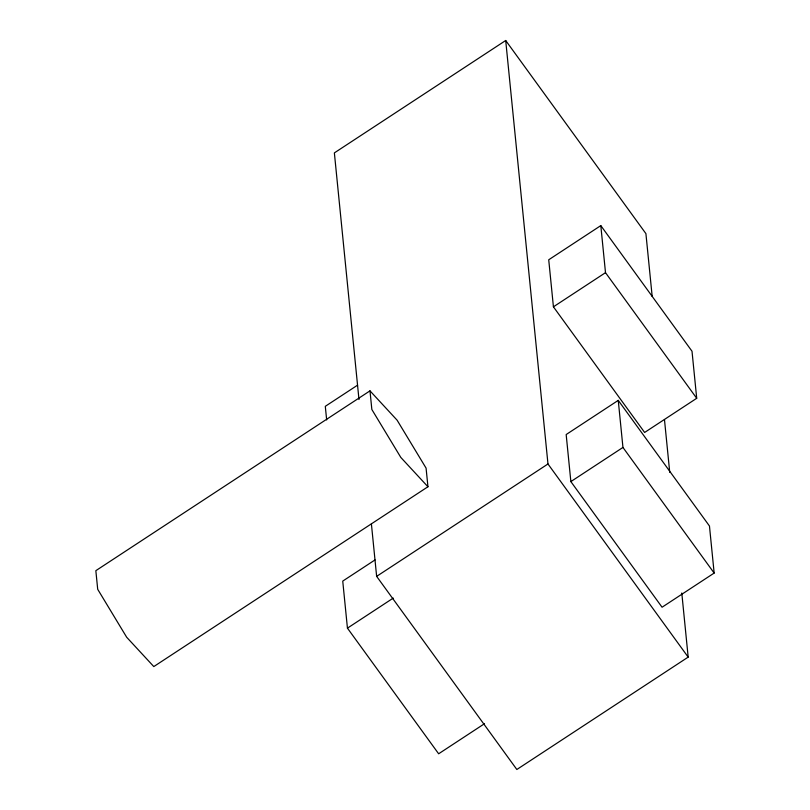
<?xml version="1.0" encoding="UTF-8"?>
<svg xmlns="http://www.w3.org/2000/svg" width="810" height="810" viewBox="0 0 810 810"><rect width="100%" height="100%" fill="white"/><g stroke="black" fill="none" stroke-linecap="round" stroke-linejoin="round"><path stroke-width="1.21" d="M652.182 296.47L645.914 233.634L505.703 40.5L334.368 152.887L358.982 399.512M357.595 385.145L325.296 406.326L326.663 419.944M600.807 225.605L548.724 259.777L553.422 306.828L644.628 432.459L696.711 398.297L692.013 351.246L600.807 225.605L605.505 272.666L696.711 398.297M369.988 390.855L95.843 570.675L97.706 589.305L126.684 637.257L153.799 666.579L427.943 486.759L426.08 468.129L397.102 420.177L369.988 390.855L371.841 409.485L400.818 457.437L427.943 486.759M553.422 306.828L605.505 272.666M375.04 559.913L342.741 581.094L347.439 628.145L438.645 753.786L484.481 723.715M618.253 400.373L566.17 434.545L570.858 481.596L662.064 607.227L714.157 573.065L709.459 526.014L618.253 400.373L622.951 447.434L714.157 573.065M681.787 593.021L688.176 657.112L516.841 769.5L376.64 576.366L547.975 463.978L505.703 40.5M347.439 628.145L393.275 598.084M570.858 481.596L622.951 447.434M547.975 463.978L688.176 657.112M664.473 419.61L669.738 472.392M371.395 523.847L376.64 576.366"/></g></svg>
